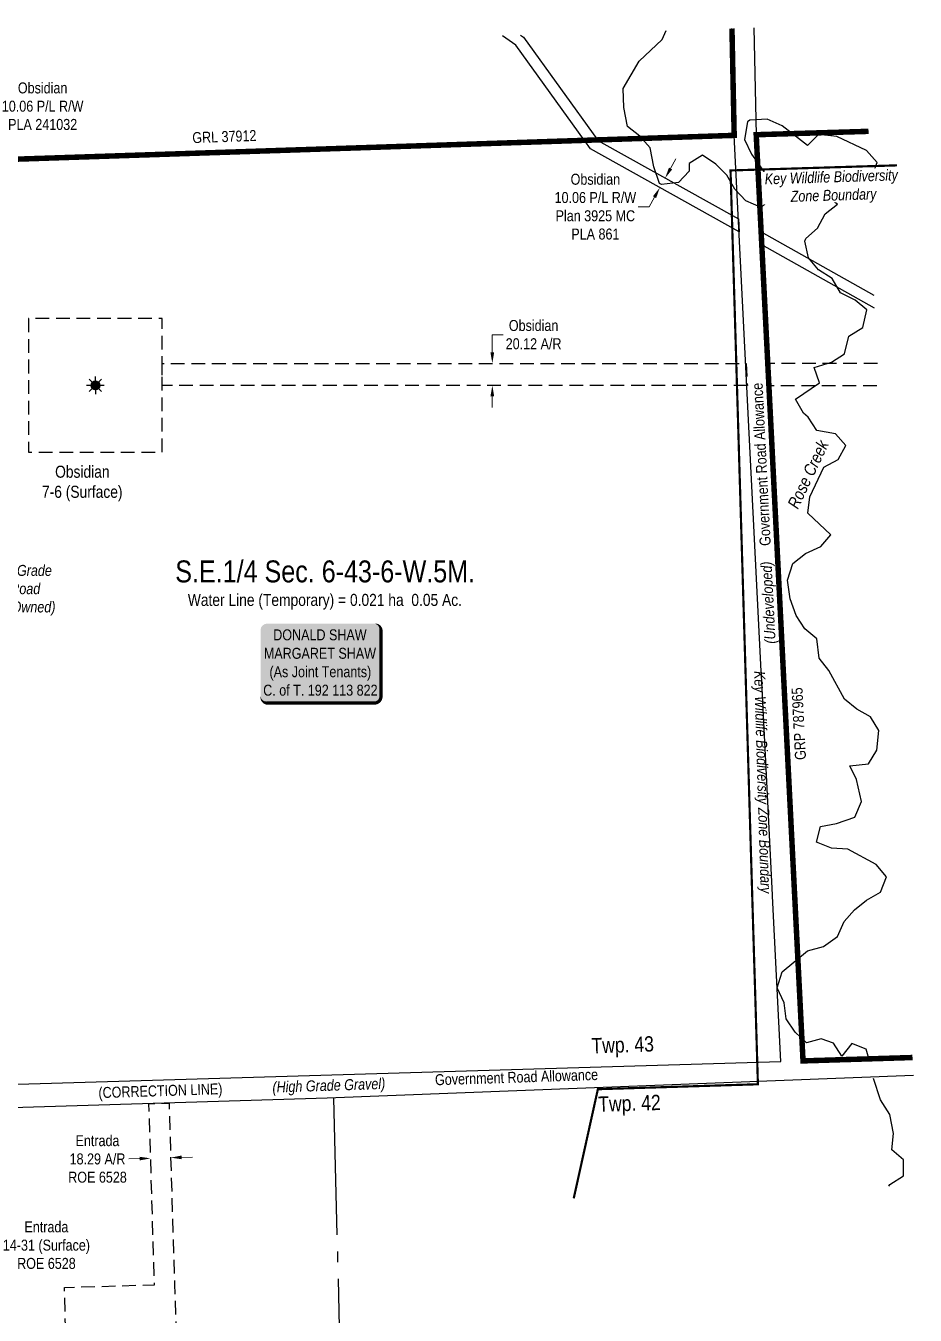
# Model space of a CAD drawing. Extents: x 643442 to 651909, y 5835058 to 5841090.
# Drawn here: x 644885 to 645697, y 5837406 to 5838583 of the extents above; entities that cross this region are included whole.
import ezdxf
from ezdxf.enums import TextEntityAlignment as Align

# ---------------------------------------------------------------- set-up
doc = ezdxf.new("R2010")
doc.units = 0
doc.header["$LTSCALE"] = 5
doc.header["$PDSIZE"] = 0.5
for name, pattern in [('CENTERLINEX3', [5, 2.5, -1, 0.5, -1]), ('DASHDOT2', [12.7, 6.35, -3.175, 0, -3.175]), ('foc-ACCESSROAD', [3.75, 2.5, -1.25]), ('foc-QUARTERLINE', [33, 25, -3, 2, -3])]:
    doc.linetypes.add(name, pattern=pattern)
doc.layers.get('Defpoints').update_dxf_attribs({"color": 9})
for name, color, linetype in [('AS-OWNER', 7, 'Continuous'), ('AS-WILDLIFE', 131, 'DASHDOT2'), ('C-AR', 13, 'foc-ACCESSROAD'), ('C-RW', 13, 'Continuous'), ('C-SYMBOL', 7, 'Continuous'), ('C-WS', 13, 'foc-ACCESSROAD'), ('C-WS-S', 8, 'Continuous'), ('D-TXT', 6, 'Continuous'), ('F-WS', 190, 'foc-ACCESSROAD'), ('L-AREAREQUIRED', 7, 'Continuous'), ('L-ROAD-T', 7, 'Continuous'), ('L-SEC', 7, 'Continuous'), ('L-SECQ', 8, 'foc-QUARTERLINE'), ('T-WATER', 160, 'Continuous'), ('T-WATER-T', 170, 'Continuous')]:
    doc.layers.add(name, color=color, linetype=linetype)
doc.layers.add('AS-TRAPPER BOUNDARY', color=7, linetype='CENTERLINEX3', true_color=0xb85c00, transparency=0.6)
doc.layers.add('AS-TRAPPER-T', color=7, linetype='Continuous', true_color=0xc26100)
for name, color, linetype, lineweight in [('C-AR-T', 13, 'Continuous', 9), ('C-RW-T', 13, 'Continuous', 9), ('C-WS-T', 13, 'Continuous', 9), ('F-EZE-T', 190, 'Continuous', 9), ('F-WS-T', 190, 'Continuous', 9), ('T-TEXT', 48, 'Continuous', 18)]:
    doc.layers.add(name, color=color, linetype=linetype, lineweight=lineweight)
doc.styles.add('100L', font='ARIALN.TTF', dxfattribs={"height": 11})
doc.styles.add('175L', font='ARIALN.TTF', dxfattribs={"height": 20})
doc.styles.add('240', font='ARIALN.TTF', dxfattribs={"height": 30})
doc.styles.add('80', font='ARIALN.TTF', dxfattribs={"height": 10})
doc.styles.add('80CG', font='ARIALN.TTF', dxfattribs={"height": 10})
doc.styles.add('80L', font='ARIALN.TTF', dxfattribs={"height": 10})
doc.styles.add('80LS', font='ARIALNI.TTF', dxfattribs={"height": 10})
doc.styles.add('foc-LtypeFont', font='ARIALN.TTF', dxfattribs={"height": 7.35})
doc.linetypes.add('foc-TOPO-flowdirection-NOLINE', pattern='A,0,[">",foc-LtypeFont,S=0.3,R=0,X=0,Y=-0.945],-20,[">",foc-LtypeFont,S=0.3,R=0,X=0,Y=-0.945],0', length=20)
doc.dimstyles.new('Compass 5 000', dxfattribs={"dimscale": 5, "dimtxt": 9, "dimasz": 2, "dimexe": 0.2, "dimexo": 0.0625, "dimgap": 0.5, "dimtad": 0, "dimtih": 1, "dimtoh": 1, "dimzin": 0, "dimdsep": 46, "dimtxsty": '80CG', "dimcen": 0.1, "dimse1": 1, "dimse2": 1, "dimclrd": 256, "dimclrt": 256, "dimaunit": 1, "dimadec": 4, "dimazin": 0, "dimtfac": 0.06, "dimtofl": 0, "dimtmove": 0, "dimatfit": 1, "dimfxl": 0.2, "dimtolj": 1, "dimtzin": 0, "dimlwd": -1, "dimarcsym": 0})

# ---------------------------------------------------------------- blocks, each defined once
blk = doc.blocks.new('*D398')
at = {"layer": 'C-AR-T', "transparency": 16777216}
for p, q in [((645311.3, 5838284.5), (645311.3, 5838300.6)), ((645311.3, 5838300.6), (645321.3, 5838300.6)), ((645311.3, 5838244.3), (645311.3, 5838234.3))]:
    blk.add_line(p, q, dxfattribs=at)
for points in [[(645309.6, 5838284.5), (645313, 5838284.5), (645311.3, 5838274.5)], [(645309.6, 5838244.3), (645313, 5838244.3), (645311.3, 5838254.3)]]:
    blk.add_solid(points, dxfattribs=at)
at = {"layer": 'Defpoints', "color": 0, "transparency": 16777216}
for p in [(645311.3, 5838274.5), (645318.7, 5838274.5), (645318.7, 5838254.3)]:
    blk.add_point(p, dxfattribs=at)
at = {"layer": 'C-AR-T', "transparency": 16777216, "insert": (645349, 5838300.6), "char_height": 10, "attachment_point": 5, "style": '80CG'}
blk.add_mtext('\\A1;Obsidian\\P20.12 A/R', dxfattribs=at)
blk = doc.blocks.new('*D417')
at = {"layer": 'C-RW-T', "transparency": 16777216}
for p, q in [((645474, 5838452.3), (645478.9, 5838461)), ((645454.5, 5838417.4), (645444.5, 5838417.4)), ((645459.4, 5838426.1), (645454.5, 5838417.4))]:
    blk.add_line(p, q, dxfattribs=at)
for points in [[(645472.6, 5838453.1), (645475.5, 5838451.4), (645469.1, 5838443.5)], [(645457.9, 5838426.9), (645460.9, 5838425.3), (645464.3, 5838434.9)]]:
    blk.add_solid(points, dxfattribs=at)
at = {"layer": 'Defpoints', "color": 0, "transparency": 16777216}
for p in [(645422.4, 5838469.7), (645417.5, 5838461.1), (645464.3, 5838434.9)]:
    blk.add_point(p, dxfattribs=at)
at = {"layer": 'C-RW-T', "transparency": 16777216, "insert": (645405.4, 5838417.4), "char_height": 10, "attachment_point": 5, "style": '80CG'}
blk.add_mtext('\\A1;Obsidian\\P10.06 P/L R/W\\PPlan 3925 MC\\PPLA 861', dxfattribs=at)
blk = doc.blocks.new('*D420')
at = {"layer": 'Defpoints', "color": 0, "transparency": 16777216}
for p in [(644999.3, 5837550.4), (644999.3, 5837548.9), (645017.6, 5837550.9)]:
    blk.add_point(p, dxfattribs=at)
at = {"layer": 'F-EZE-T', "transparency": 16777216}
for p, q in [((644989.3, 5837548.6), (644979.3, 5837548.3)), ((645027.6, 5837549.8), (645037.6, 5837550.1))]:
    blk.add_line(p, q, dxfattribs=at)
for points in [[(644989.3, 5837550.3), (644989.4, 5837547), (644999.3, 5837548.9)], [(645027.6, 5837551.5), (645027.7, 5837548.1), (645017.6, 5837549.5)]]:
    blk.add_solid(points, dxfattribs=at)
at = {"layer": 'F-EZE-T', "transparency": 16777216, "insert": (644950.8, 5837548.3), "char_height": 10, "attachment_point": 5, "style": '80CG'}
blk.add_mtext('\\A1;Entrada\\P18.29 A/R\\PROE 6528', dxfattribs=at)
blk = doc.blocks.new('*U671')
h = blk.add_hatch(color=59)
edge = h.paths.add_edge_path()
edge.add_line((-49, -37), (49, -37))
edge.add_arc((49, -31), 6, 270, 360)
edge.add_line((55, -31), (55, 29.5))
edge.add_arc((49, 29.5), 6, 0, 90)
edge.add_line((49, 35.5), (-49, 35.5))
edge.add_arc((-49, 29.5), 6, 90, 180)
edge.add_line((-55, 29.5), (-55, -31))
edge.add_arc((-49, -31), 6, 180, 270)
at = {"color": 1, "flags": 128}
blk.add_lwpolyline([(-49, -37, 3, 3, 0), (49, -37, 3, 3, 0.414214), (55, -31, 3, 3, 0), (55, 29.5, 3, 0, 0.414214), (49, 35.5, 0, 0, 0), (-49, 35.5, 0, 0, 0.414214), (-55, 29.5, 0, 0, 0), (-55, -31, 0, 3, 0.414214)], format="xyseb", close=True, dxfattribs=at)
blk.add_lwpolyline([(-30, -23.6, 0, 7.5, 0), (0, 0, 0, 0, 0)], format="xyseb", dxfattribs=at)
at = {"color": 1, "style": '80'}
blk.add_attdef('ENTER_TEXT_001', (-36.3, -5), '', height=10, dxfattribs=at)
blk = doc.blocks.new('GAS')
h = blk.add_hatch(color=255)
h.dxf.hatch_style = 1
edge = h.paths.add_edge_path()
edge.add_arc((0, 0), 0.9, 0, 360)
for p, q in [((-0.81, 0), (-1.62, 0)), ((-0.57, 0.57), (-1.14, 1.14)), ((0, 0.81), (0, 1.62)), ((0.57, 0.57), (1.14, 1.14)), ((1.62, 0), (0.81, 0)), ((-0.57, -0.57), (-1.14, -1.14)), ((0, -0.81), (0, -1.62)), ((1.14, -1.14), (0.57, -0.57))]:
    blk.add_line(p, q)
blk.add_circle((0, 0), 0.8)
blk = doc.blocks.new('*D609')
at = {"layer": 'C-RW-T', "transparency": 16777216}
for p, q in [((644842.8, 5838504.5), (644851.6, 5838509.1)), ((644851.6, 5838509.1), (644861.6, 5838509.1)), ((644816.1, 5838490.6), (644807.3, 5838485.9))]:
    blk.add_line(p, q, dxfattribs=at)
for points in [[(644842, 5838505.9), (644843.5, 5838503), (644833.9, 5838499.8)], [(644815.3, 5838492), (644816.9, 5838489.1), (644825, 5838495.2)]]:
    blk.add_solid(points, dxfattribs=at)
at = {"layer": 'Defpoints', "color": 0, "transparency": 16777216}
for p in [(644833.8, 5838500), (644833.9, 5838499.8), (644824.9, 5838495.4)]:
    blk.add_point(p, dxfattribs=at)
at = {"layer": 'C-RW-T', "transparency": 16777216, "insert": (644900.7, 5838509.1), "char_height": 10, "attachment_point": 5, "style": '80CG'}
blk.add_mtext('\\A1;Obsidian\\P10.06 P/L R/W\\PPLA 241032 ', dxfattribs=at)

msp = doc.modelspace()

# ---------------------------------------------------------------- linework, layer by layer
at = {"layer": 'AS-TRAPPER BOUNDARY', "const_width": 5, "flags": 128}
for points in [[(645530.119, 5838580.034), (645532.154, 5838482.523), (644742.935, 5838456.363)], [(645694.957, 5837640.906), (645595.003, 5837637.816), (645557.337, 5838382.712), (645556.738, 5838394.571), (645552.26, 5838483.127), (645654.821, 5838486.201)]]:
    msp.add_lwpolyline(points, dxfattribs=at)
at = {"layer": 'C-AR', "flags": 128}
msp.add_lwpolyline([(645544.201, 5838254.344), (645009.826, 5838254.344), (645009.826, 5838274.458), (645543.184, 5838274.458)], close=True, dxfattribs=at)
msp.add_lwpolyline([(645662.939, 5838274.458), (645562.811, 5838274.458), (645563.828, 5838254.344), (645663.956, 5838254.344)], dxfattribs=at)
at = {"layer": 'C-RW', "flags": 128}
for points in [[(645337.121, 5838573.939), (645339.801, 5838572.016), (645407.421, 5838478.385), (645407.769, 5838477.893), (645536.013, 5838406.198), (645536.613, 5838394.348), (645400.951, 5838470.322), (645395.709, 5838477.507), (645395.357, 5838477.985), (645332.641, 5838564.786), (645320.611, 5838573.418)], [(645660.385, 5838324.961), (645557.337, 5838382.712), (645556.738, 5838394.571), (645659.785, 5838336.824)]]:
    msp.add_lwpolyline(points, dxfattribs=at)
at = {"layer": 'C-WS', "flags": 128}
msp.add_lwpolyline([(645009.826, 5838193.403), (645009.826, 5838315.286), (644887.906, 5838315.286), (644887.906, 5838193.403)], close=True, dxfattribs=at)
at = {"layer": 'F-WS', "flags": 128}
msp.add_lwpolyline([(645023.959, 5837341.75), (645024.211, 5837333.495), (645017.867, 5837333.301), (644923.608, 5837330.423), (644920.536, 5837431.026), (645002.845, 5837433.54), (644997.798, 5837598.798), (645016.092, 5837599.358), (645021.138, 5837434.099), (645023.959, 5837341.75)], close=True, dxfattribs=at)
at = {"layer": 'L-SEC', "flags": 128}
for points in [[(645532.154, 5838482.524), (645530.119, 5838580.034)], [(645550.222, 5838580.669), (645552.26, 5838483.127)], [(645552.248, 5838483.126), (645594.993, 5837637.784)], [(645594.993, 5837637.784), (645694.959, 5837640.879)], [(644744.47, 5837612.615), (645574.898, 5837637.195)], [(645695.737, 5837624.484), (645160.486, 5837603.772)], [(645160.486, 5837603.772), (644366.224, 5837579.515)]]:
    msp.add_lwpolyline(points, dxfattribs=at)
at = {"layer": 'L-SECQ', "flags": 128}
for points in [[(644758.838, 5838456.919), (645532.154, 5838482.523)], [(645166.295, 5837603.95), (645186.98, 5836777.177)]]:
    msp.add_lwpolyline(points, dxfattribs=at)
at = {"layer": 'T-WATER', "flags": 128}
for points in [[(645654.422, 5837642.028), (645652.812, 5837648.521), (645639.483, 5837653.565), (645630.518, 5837642.139), (645622.815, 5837654.095), (645611.467, 5837657.884), (645598.095, 5837654.166), (645587.774, 5837664.148), (645579.669, 5837676.097), (645577.692, 5837690.85), (645571.322, 5837704.494), (645575.953, 5837719.227), (645599.219, 5837738.173), (645613.65, 5837742.329), (645626.342, 5837751.377), (645632.451, 5837765.001), (645641.955, 5837775.781), (645652.838, 5837784.587), (645665.624, 5837791.825), (645671.203, 5837805.839), (645661.681, 5837817.196), (645635.887, 5837831.195), (645620.902, 5837831.865), (645607.199, 5837837.329), (645610.99, 5837851.863), (645625.704, 5837854.481), (645642.238, 5837860.381), (645648.279, 5837874.635), (645643.811, 5837894.779), (645637.7, 5837907.106), (645654.735, 5837909.051), (645662.512, 5837921.281), (645664.262, 5837939.489), (645656.731, 5837951.861), (645644.277, 5837958.81), (645632.91, 5837967.832), (645618.592, 5837994.113), (645609.671, 5838005.29), (645607.483, 5838023.037), (645596.697, 5838032.301), (645588.642, 5838044.314), (645583.373, 5838059.426), (645580.719, 5838076.568), (645585.805, 5838091.828), (645597.154, 5838100.987), (645611.306, 5838107.187), (645620.283, 5838117.963), (645599.407, 5838137.857), (645601.204, 5838152.598), (645614.063, 5838179.73), (645627.15, 5838186.621), (645633.978, 5838199.606), (645624.59, 5838210.069), (645607.653, 5838213.306), (645599.773, 5838225.435), (645595.593, 5838229.086), (645588.117, 5838241.811), (645610.157, 5838256.713), (645605.25, 5838270.533), (645620.958, 5838275.46), (645632.977, 5838283.219), (645636.868, 5838299.281), (645649.708, 5838307.051), (645653.368, 5838323.228), (645642.59, 5838332.024), (645629.371, 5838338.961), (645621.601, 5838351.801), (645609.132, 5838359.748), (645600.088, 5838370.745), (645596.703, 5838385.847), (645597.495, 5838388.365), (645608.249, 5838397.697), (645615.245, 5838410.918), (645626.539, 5838419.844), (645614.131, 5838427.499), (645598.763, 5838431.992), (645601.014, 5838438.91), (645610.456, 5838449.754), (645626.475, 5838448.856), (645640.523, 5838441.754), (645657.211, 5838443.693), (645662.722, 5838457.837), (645653.093, 5838468.707), (645625.784, 5838481.57), (645609.162, 5838483.339), (645599.001, 5838473.428), (645576.036, 5838491.295), (645562.184, 5838497.223), (645546.5, 5838496.476), (645544.437, 5838494.976), (645541.425, 5838478.866), (645548.086, 5838465.423), (645564.903, 5838441.291), (645567.345, 5838426.319), (645556.833, 5838416.579), (645542.676, 5838422.798), (645532.878, 5838433.313), (645525.46, 5838446.275), (645515.316, 5838456.375), (645503.373, 5838464.448), (645490.998, 5838456.92), (645491.088, 5838449.917), (645481.166, 5838439.422), (645465.736, 5838437.629), (645463.99, 5838438.595), (645458.72, 5838453.822), (645455.361, 5838471.019), (645445.977, 5838481.659), (645434.786, 5838490.508), (645431.484, 5838507.823), (645430.886, 5838525.176), (645445.249, 5838550.388), (645466.34, 5838569.986), (645470.038, 5838578.137)], [(645673.489, 5837523.529), (645674.349, 5837524.868), (645686.717, 5837532.81), (645686.865, 5837547.641), (645675.966, 5837556.789), (645677.653, 5837571.552), (645674.146, 5837589.035), (645665.852, 5837602.434), (645659.453, 5837621.734)]]:
    msp.add_lwpolyline(points, dxfattribs=at)
at = {"layer": 'T-WATER', "linetype": 'foc-TOPO-flowdirection-NOLINE', "flags": 128}
for points in [[(645654.422, 5837642.028), (645652.812, 5837648.521), (645639.483, 5837653.565), (645630.518, 5837642.139), (645622.815, 5837654.095), (645611.467, 5837657.884), (645598.095, 5837654.166), (645587.774, 5837664.148), (645579.669, 5837676.097), (645577.692, 5837690.85), (645571.322, 5837704.494), (645575.953, 5837719.227), (645599.219, 5837738.173), (645613.65, 5837742.329), (645626.342, 5837751.377), (645632.451, 5837765.001), (645641.955, 5837775.781), (645652.838, 5837784.587), (645665.624, 5837791.825), (645671.203, 5837805.839), (645661.681, 5837817.196), (645635.887, 5837831.195), (645620.902, 5837831.865), (645607.199, 5837837.329), (645610.99, 5837851.863), (645625.704, 5837854.481), (645642.238, 5837860.381), (645648.279, 5837874.635), (645643.811, 5837894.779), (645637.7, 5837907.106), (645654.735, 5837909.051), (645662.512, 5837921.281), (645664.262, 5837939.489), (645656.731, 5837951.861), (645644.277, 5837958.81), (645632.91, 5837967.832), (645618.592, 5837994.113), (645609.671, 5838005.29), (645607.483, 5838023.037), (645596.697, 5838032.301), (645588.642, 5838044.314), (645583.373, 5838059.426), (645580.719, 5838076.568), (645585.805, 5838091.828), (645597.154, 5838100.987), (645611.306, 5838107.187), (645620.283, 5838117.963), (645599.407, 5838137.857), (645601.204, 5838152.598), (645614.063, 5838179.73), (645627.15, 5838186.621), (645633.978, 5838199.606), (645624.59, 5838210.069), (645607.653, 5838213.306), (645599.773, 5838225.435), (645595.593, 5838229.086), (645588.117, 5838241.811), (645610.157, 5838256.713), (645605.25, 5838270.533), (645620.958, 5838275.46), (645632.977, 5838283.219), (645636.868, 5838299.281), (645649.708, 5838307.051), (645653.368, 5838323.228), (645642.59, 5838332.024), (645629.371, 5838338.961), (645621.601, 5838351.801), (645609.132, 5838359.748), (645600.088, 5838370.745), (645596.703, 5838385.847), (645597.495, 5838388.365), (645608.249, 5838397.697), (645615.245, 5838410.918), (645626.539, 5838419.844), (645614.131, 5838427.499), (645598.763, 5838431.992), (645601.014, 5838438.91), (645610.456, 5838449.754), (645626.475, 5838448.856), (645640.523, 5838441.754), (645657.211, 5838443.693), (645662.722, 5838457.837), (645653.093, 5838468.707), (645625.784, 5838481.57), (645609.162, 5838483.339), (645599.001, 5838473.428), (645576.036, 5838491.295), (645562.184, 5838497.223), (645546.5, 5838496.476), (645544.437, 5838494.976), (645541.425, 5838478.866), (645548.086, 5838465.423), (645564.903, 5838441.291), (645567.345, 5838426.319), (645556.833, 5838416.579), (645542.676, 5838422.798), (645532.878, 5838433.313), (645525.46, 5838446.275), (645515.316, 5838456.375), (645503.373, 5838464.448), (645490.998, 5838456.92), (645491.088, 5838449.917), (645481.166, 5838439.422), (645465.736, 5838437.629), (645463.99, 5838438.595), (645458.72, 5838453.822), (645455.361, 5838471.019), (645445.977, 5838481.659), (645434.786, 5838490.508), (645431.484, 5838507.823), (645430.886, 5838525.176), (645445.249, 5838550.388), (645466.34, 5838569.986), (645470.038, 5838578.137)], [(645673.489, 5837523.529), (645674.349, 5837524.868), (645686.717, 5837532.81), (645686.865, 5837547.641), (645675.966, 5837556.789), (645677.653, 5837571.552), (645674.146, 5837589.035), (645665.852, 5837602.434), (645659.453, 5837621.734)]]:
    msp.add_lwpolyline(points, dxfattribs=at)

# ---------------------------------------------------------------- block references
at = {"layer": 'AS-OWNER', "color": 5}
ref = msp.add_blockref('*U671', (645154.638, 5838001.416), dxfattribs=dict(at, xscale=0.99969901, yscale=0.99969901, zscale=0.99969901))
ref.add_attrib('ENTER_TEXT_001', 'DONALD SHAW', (645111.288, 5838021.672), dxfattribs={"layer": '0', "color": 1, "height": 9.99699, "style": '80'})
ref.add_attrib('ENTER_TEXT_002', 'MARGARET SHAW', (645102.702, 5838004.833), dxfattribs={"layer": '0', "color": 1, "height": 9.99699, "style": '80'})
ref.add_attrib('ENTER_TEXT_003', '(As Joint Tenants)', (645107.824, 5837988.001), dxfattribs={"layer": '0', "color": 1, "height": 9.99699, "style": '80'})
ref.add_attrib('ENTER_TEXT_004', 'C. of T. 192 113 822', (645102.106, 5837971.162), dxfattribs={"layer": '0', "color": 1, "height": 9.99699, "style": '80'})
at = {"layer": 'C-WS-S', "color": 4, "xscale": 4.999999999999973, "yscale": 4.999999999999973, "zscale": 4.999999999999973}
msp.add_blockref('GAS', (644948.866, 5838254.344), dxfattribs=at)

# ---------------------------------------------------------------- texts
at = {"layer": 'C-SYMBOL', "color": 3, "style": '175L'}
msp.add_text('S.E.1/4 Sec. 6-43-6-W.5M.', height=20, dxfattribs=at).set_placement((645158.699, 5838068.569), align=Align.BOTTOM_CENTER)
at = {"layer": 'C-WS-T', "insert": (644898.719, 5838181.061), "char_height": 10.99669, "attachment_point": 1, "style": '100L'}
msp.add_mtext_dynamic_manual_height_columns('\\pi13.383;Obsidian\\P\\pi1.3997;7-6 (Surface)', width=74.96796, gutter_width=55, heights=[0], dxfattribs=at)
at = {"layer": 'D-TXT', "color": 3, "char_height": 13.9958, "attachment_point": 1, "style": '80L'}
for s, width, insert, rotation in [('Twp. 43', 56.42649, (645401.591, 5837658.604), 1.866756), ('Twp. 42', 56.34055, (645407.83, 5837605.265), 1.749242)]:
    msp.add_mtext_dynamic_manual_height_columns(s, width=width, gutter_width=47.5, heights=[0], dxfattribs=dict(at, insert=insert, rotation=rotation))
at = {"layer": 'F-WS-T', "insert": (644904.162, 5837469.604), "char_height": 9.99699, "width": 94.19311, "attachment_point": 5, "style": '80CG'}
msp.add_mtext('\\A1;Entrada\\P14-31 (Surface)\\PROE 6528', dxfattribs=at)
at = {"layer": 'L-AREAREQUIRED', "color": 5, "style": '100L'}
msp.add_text('Water Line (Temporary) = 0.021 ha  0.05 Ac.', height=10.99669, dxfattribs=at).set_placement((645158.432, 5838049.752), align=Align.BOTTOM_CENTER)
at = {"layer": 'L-ROAD-T', "style": '80L'}
for s, rotation, p in [('Government Road Allowance', 92.89462, (645556.822, 5838182.226)), ('Government Road Allowance', 1.866756, (645333.4, 5837622.991)), ('(CORRECTION LINE)', 1.866756, (645008.24, 5837610.621))]:
    msp.add_text(s, height=9.99699, rotation=rotation, dxfattribs=at).set_placement(p, align=Align.MIDDLE_CENTER)
at = {"layer": 'T-TEXT', "style": '80LS'}
for s, rotation, p in [('(Undeveloped)', 92.894684, (645563.172, 5838056.057)), ('(High Grade Gravel)', 1.866756, (645162.025, 5837615.547))]:
    msp.add_text(s, height=9.99699, rotation=rotation, dxfattribs=at).set_placement(p, align=Align.MIDDLE_CENTER)
at = {"layer": 'T-TEXT', "insert": (644814.479, 5838090.476), "char_height": 9.99699, "attachment_point": 1, "style": '80L'}
msp.add_mtext_dynamic_manual_height_columns('\\pi10.605;{\\fArial Narrow|b0|i1|c0|p34;10m High Grade \\P\\pi19.756;Gravel Road\\P\\pi6.9359;(Privately Owned)}', width=103.25144, gutter_width=50, heights=[0], dxfattribs=at)
at = {"layer": 'T-WATER-T', "insert": (645580.382, 5838145.509), "char_height": 11, "attachment_point": 1, "rotation": 64.641033, "style": '100L'}
msp.add_mtext_dynamic_manual_height_columns('{\\fArial Narrow|b0|i1|c0|p34;Rose Creek}', width=68.41423, gutter_width=55, heights=[0], dxfattribs=at)

# ---------------------------------------------------------------- dimensions: what is measured, and where the dimension line sits
at = {"layer": 'C-AR-T'}
dim = msp.add_linear_dim(base=(645311.293, 5838274.458), p1=(645318.701, 5838254.344), p2=(645318.701, 5838274.458), angle=90, text='Obsidian\\P20.12 A/R', dimstyle='Compass 5 000', dxfattribs=at)
dim.commit()
dim.dimension.update_dxf_attribs({"geometry": '*D398', "text_midpoint": (645349.028, 5838300.581), "dimtype": 161})
at = {"layer": 'C-RW-T'}
dim = msp.add_aligned_dim(p1=(644824.896, 5838495.355), p2=(644833.809, 5838500.01), distance=-0.19, text='Obsidian\\P10.06 P/L R/W\\PPLA 241032 ', dimstyle='Compass 5 000', dxfattribs=at)
dim.commit()
dim.dimension.update_dxf_attribs({"geometry": '*D609', "text_midpoint": (644900.711, 5838509.099)})
dim = msp.add_linear_dim(base=(645464.283, 5838434.854), p1=(645422.353, 5838469.74), p2=(645417.491, 5838461.059), angle=240.750183, text='Obsidian\\P10.06 P/L R/W\\PPlan 3925 MC\\PPLA 861', dimstyle='Compass 5 000', dxfattribs=at)
dim.commit()
dim.dimension.update_dxf_attribs({"geometry": '*D417', "text_midpoint": (645405.425, 5838417.404), "dimtype": 161})
at = {"layer": 'F-EZE-T'}
dim = msp.add_aligned_dim(p1=(645017.572, 5837550.911), p2=(644999.278, 5837550.353), distance=1.432, text='Entrada\\P18.29 A/R\\PROE 6528', dimstyle='Compass 5 000', dxfattribs=at)
dim.commit()
dim.dimension.update_dxf_attribs({"geometry": '*D420', "text_midpoint": (644950.784, 5837548.311)})

# ---------------------------------------------------------------- next in the draw order: texts
at = {"layer": 'AS-TRAPPER-T', "insert": (645037.182, 5838485.375), "char_height": 9.9913, "width": 65.00527, "attachment_point": 1, "rotation": 2.013943, "style": '80L', "bg_fill": 3, "box_fill_scale": 1.1, "bg_fill_color": 256, "bg_fill_transparency": 0}
msp.add_mtext('GRL 37912', dxfattribs=at)
at = {"layer": 'AS-WILDLIFE', "char_height": 10, "attachment_point": 5, "style": '240', "bg_fill": 3, "box_fill_scale": 1.15, "bg_fill_color": 256, "bg_fill_true_color": 256, "bg_fill_transparency": 0}
for s, width, insert, rotation in [('{\\fArial Narrow|b0|i1|c0|p34;Key Wildlife Biodiversity\\P Zone Boundary}', 122.43562, (645621.072, 5838434.783), 1.755105), ('{\\fArial Narrow|b0|i1|c0|p34;Key Wildlife Biodiversity Zone Boundary}', 205.3514, (645556.816, 5837892.15), 271.714749)]:
    msp.add_mtext_dynamic_manual_height_columns(s, width=width, gutter_width=45, heights=[0], dxfattribs=dict(at, insert=insert, rotation=rotation))

# ---------------------------------------------------------------- next in the draw order: linework, layer by layer
at = {"layer": 'AS-WILDLIFE', "const_width": 2, "flags": 128}
msp.add_lwpolyline([(645385.638, 5837512.374), (645407.688, 5837612), (645553.812, 5837616.5), (645551.313, 5837700), (645550.187, 5837736.5), (645528.813, 5838450.5), (645680.764, 5838455.156)], dxfattribs=at)
at = {"layer": 'L-SEC', "flags": 128}
msp.add_lwpolyline([(645574.898, 5837637.195), (645532.154, 5838482.524)], dxfattribs=at)

# ---------------------------------------------------------------- next in the draw order: texts
at = {"layer": 'AS-TRAPPER-T', "insert": (645587.798, 5837912.243), "char_height": 9.9913, "width": 68.26208, "attachment_point": 1, "rotation": 92.89471, "style": '80L', "bg_fill": 3, "box_fill_scale": 1.1, "bg_fill_color": 256, "bg_fill_transparency": 0}
msp.add_mtext('GRP 787965', dxfattribs=at)

doc.saveas('drawing.dxf')
